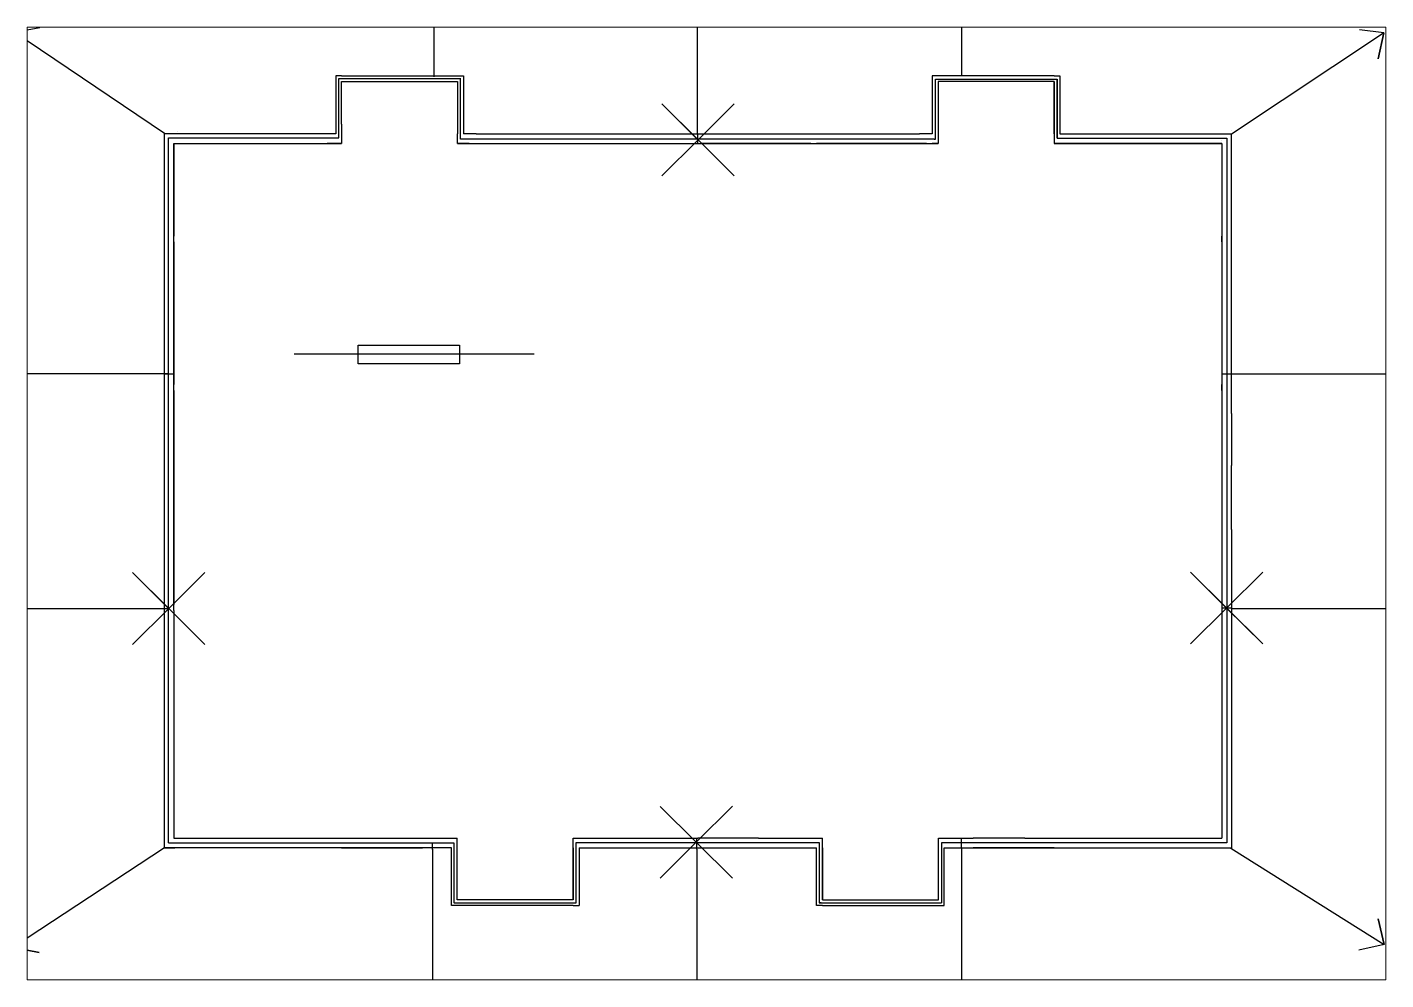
# Paper-space layout 'Layout1' of a CAD drawing. Header units: feet, sheet in inches. Extents: x 0.2 to 10.3, y 0.4 to 7.5.
# The model-space entities are those that its viewports show. They can reach past a viewport. Long polylines and large blocks are cut down to what shows.
import ezdxf

# ---------------------------------------------------------------- set-up
doc = ezdxf.new("R2010")
doc.units = ezdxf.units.FT
doc.header["$MEASUREMENT"] = 0
doc.layers.add('Power Line', color=92, linetype='Continuous')

msp = doc.modelspace()

# ---------------------------------------------------------------- linework, layer by layer
for p, q in [((184.5, 100.1), (178.5, 100.1)), ((310.7, 100.1), (310.7, 40.1)), ((796.7, 100.1), (796.7, 40.1)), ((922.9, 100.1), (928.9, 100.1)), ((928.9, 100.1), (928.9, 40.1)), ((304.7, 94.1), (304.7, 40.1)), ((802.7, 94.1), (802.7, 40.1)), ((922.9, 40.1), (922.9, 94.1)), ((922.9, 94.1), (922.9, 40.1)), ((14.8, 42.9), (14.8, 42.9)), ((184.5, 50.1), (184.5, 40.1)), ((184.5, 50.1), (184.5, 40.1)), ((922.9, 50.1), (922.9, 40.1)), ((10.7, 30.1), (82.7, 30.1)), ((10.7, 30.1), (10.7, -65.9)), ((10.7, 30.1), (82.7, 30.1)), ((88.7, 30.1), (88.7, 30.1)), ((88.7, 30.1), (88.7, 30.1)), ((316.7, 30.1), (430.7, 30.1)), ((316.7, 30.1), (430.7, 30.1)), ((323.9, 40.1), (681.6, 40.1)), ((323.9, 30.1), (430.7, 30.1)), ((436.7, 30.1), (550.7, 30.1)), ((436.7, 30.1), (550.7, 30.1)), ((436.7, 30.1), (550.7, 30.1)), ((670.7, 30.1), (556.7, 30.1)), ((670.7, 30.1), (556.7, 30.1)), ((670.7, 30.1), (556.7, 30.1)), ((790.7, 30.1), (676.7, 30.1)), ((790.7, 30.1), (676.7, 30.1)), ((783.6, 30.1), (676.7, 30.1)), ((681.6, 40.1), (783.6, 40.1)), ((802.7, 30.1), (796.7, 30.1)), ((1018.7, 30.1), (922.9, 30.1)), ((1018.7, 30.1), (928.9, 30.1)), ((1000.7, 30.1), (946.9, 30.1)), ((1018.7, 30.1), (1018.7, 30.1)), ((1018.7, 30.1), (1018.7, 30.1)), ((1096.7, 30.1), (1024.7, 30.1)), ((1096.7, 30.1), (1024.7, 30.1)), ((1096.7, 33.3), (1096.7, 33.3)), ((1096.7, 30.1), (1096.7, -65.9)), ((10.7, -71.9), (10.7, -219.9)), ((1096.7, -71.9), (1096.7, -219.9)), ((10.7, -225.9), (10.7, -447.9)), ((1096.7, -225.9), (1096.7, -447.9)), ((0.7, -249.9), (0.7, -303.7)), ((10.7, -249.9), (10.7, -303.7)), ((1096.7, -249.9), (1096.7, -303.7)), ((1106.7, -249.9), (1106.7, -303.7)), ((1096.7, -370.1), (1096.7, -370.3)), ((1096.7, -370.3), (1096.7, -370.3)), ((1106.7, -370.1), (1106.7, -423.9)), ((10.7, -453.9), (10.7, -689.9)), ((1096.7, -453.9), (1096.7, -689.9)), ((490.7, -689.9), (553.7, -689.9)), ((892.8, -689.9), (839, -689.9)), ((892.8, -689.9), (839, -689.9)), ((892.8, -689.9), (892.8, -689.9)), ((156.6, -699.9), (102.8, -699.9)), ((156.3, -699.9), (156.3, -699.9)), ((184.5, -699.9), (214.6, -699.9)), ((184.5, -699.9), (214.6, -699.9)), ((214.6, -699.9), (214.6, -699.9)), ((214.6, -699.9), (268.4, -699.9)), ((214.6, -699.9), (214.6, -699.9)), ((214.6, -699.9), (268.4, -699.9)), ((298.4, -699.9), (298.4, -699.9)), ((298.4, -759.9), (298.4, -699.9)), ((304.4, -753.9), (304.4, -699.9)), ((424.6, -699.9), (424.6, -753.9)), ((424.6, -753.9), (424.6, -699.9)), ((424.6, -709.9), (424.6, -699.9)), ((424.6, -709.9), (424.6, -699.9)), ((430.6, -699.9), (430.6, -759.9)), ((430.6, -699.9), (676.8, -699.9)), ((676.8, -759.9), (676.8, -699.9)), ((682.8, -699.9), (682.8, -753.9)), ((682.8, -753.9), (682.8, -699.9)), ((682.8, -709.9), (682.8, -699.9)), ((682.8, -709.9), (682.8, -699.9)), ((803, -753.9), (803, -699.9)), ((809, -699.9), (809, -699.9)), ((809, -759.9), (809, -699.9)), ((892.8, -699.9), (839, -699.9)), ((892.8, -699.9), (892.8, -699.9)), ((922.9, -699.9), (892.8, -699.9)), ((892.8, -699.9), (892.8, -699.9)), ((922.9, -699.9), (892.8, -699.9)), ((950.8, -699.9), (1004.7, -699.9)), ((951.1, -699.9), (951.1, -699.9)), ((304.4, -759.9), (298.4, -759.9)), ((424.6, -759.9), (430.6, -759.9)), ((682.8, -759.9), (676.8, -759.9)), ((803, -759.9), (809, -759.9))]:
    msp.add_line(p, q)
at = {"color": 3}
for p, q in [((304.7, 100.1), (310.7, 100.1)), ((802.7, 100.1), (796.7, 100.1)), ((1106.4, 43.4), (1106.4, 43.4)), ((1106.6, 43.5), (1106.6, 43.5)), ((0.7, 40.4), (0.7, 40.3)), ((0.7, -370.1), (0.7, -423.9)), ((10.7, -370.1), (10.7, -370.3)), ((10.7, -370.3), (10.7, -370.3)), ((0.7, -423.9), (0.7, -423.9)), ((1106.7, -423.9), (1106.7, -423.9))]:
    msp.add_line(p, q, dxfattribs=at)
at = {"color": 0}
msp.add_line((616.7, -689.9), (553.7, -689.9), dxfattribs=at)
for points in [[(184.5, 100.1), (304.7, 100.1)], [(922.9, 100.1), (802.7, 100.1)], [(184.5, 94.1), (304.7, 94.1)], [(922.9, 94.1), (802.7, 94.1)], [(424.6, -753.9), (304.4, -753.9)], [(424.6, -759.9), (304.4, -759.9)], [(682.8, -753.9), (803, -753.9)], [(682.8, -759.9), (803, -759.9)]]:
    msp.add_lwpolyline(points)
at = {"layer": 'Power Line', "color": 3}
for p, q in [((280.3, 99.1), (280.3, 286.7)), ((827.3, 100.2), (827.3, 287.8)), ((553.5, 40.5), (553.5, 228.1)), ((-154.5, 145.3), (-128.1, 150.3)), ((0.9, 40.3), (-154.5, 145.3)), ((1106.7, 40.1), (1264.3, 144.6)), ((1264.8, 144.5), (1239.5, 147.8)), ((1264.8, 144.5), (1258.7, 117.8)), ((1258.7, 117.8), (1264.8, 144.5)), ((181.5, 36), (181.5, 97.5)), ((181.5, 97.5), (308, 97.5)), ((307.8, 34.6), (307.8, 97.5)), ((800, 34.6), (800, 96.5)), ((800, 96.5), (926, 96.5)), ((924.5, 96.5), (926.1, 96.5)), ((926.1, 96.5), (926.1, 35.6)), ((591.4, -3.4), (516.4, 71.1)), ((516.4, 71.1), (553.9, 33.8)), ((553.9, 33.8), (591.4, 71.1)), ((5.2, -694.9), (5.2, 36)), ((5.2, 36), (181.5, 36)), ((798.5, 34.6), (307.8, 34.6)), ((516.4, -3.4), (553.9, 33.8)), ((926.1, 35.6), (1101.9, 35.6)), ((1101.9, 35.6), (1101.9, -694.8)), ((5.5, -208.8), (-182.1, -208.8)), ((0.6, -208.7), (10.8, -208.7)), ((1106.5, -209.1), (1096.7, -209.1)), ((1106.9, -208.9), (1294.4, -208.9)), ((1096.7, -225.9), (1096.7, -219.9)), ((42.8, -489.3), (-32.1, -414.8)), ((-32.1, -414.8), (5.4, -452.1)), ((5.4, -452.1), (42.8, -414.8)), ((1139.2, -488.7), (1064.3, -414.2)), ((1064.3, -414.2), (1101.8, -451.5)), ((1101.8, -451.5), (1139.2, -414.2)), ((5.6, -452.3), (-182, -452.3)), ((5.4, -452.1), (-32.1, -489.3)), ((-32.1, -489.3), (5.4, -452.1)), ((5.4, -452.1), (5.4, -452.1)), ((5.4, -452.1), (5.4, -452.1)), ((5.4, -452.1), (5.4, -452.1)), ((5.4, -452.1), (42.8, -489.3)), ((1101.8, -451.5), (1064.3, -488.7)), ((1064.3, -488.7), (1101.8, -451.5)), ((1106.8, -451.7), (1096.8, -451.7)), ((1101.8, -451.5), (1101.8, -451.5)), ((1101.8, -451.5), (1101.8, -451.5)), ((1101.8, -451.5), (1101.8, -451.5)), ((1101.8, -451.5), (1139.2, -488.7)), ((1106.9, -451.9), (1294.5, -451.9)), ((589.6, -731.5), (514.6, -657)), ((514.6, -657), (552.1, -694.2)), ((552.1, -694.2), (589.6, -656.9)), ((0.8, -700.1), (-156, -803)), ((0.8, -699.9), (11.7, -699.9)), ((5.2, -694.9), (300.9, -694.9)), ((278.7, -701.5), (278.7, -889.1)), ((300.9, -694.9), (300.9, -757)), ((427.5, -757), (427.5, -694.5)), ((427.5, -694.5), (679.3, -694.5)), ((552.1, -694.2), (514.7, -731.5)), ((514.7, -731.5), (552.1, -694.2)), ((552.1, -694.2), (552.1, -694.2)), ((552.1, -694.2), (552.1, -694.2)), ((552.1, -694.2), (552.1, -694.2)), ((552.1, -694.2), (589.6, -731.5)), ((552.7, -701.4), (552.7, -690.3)), ((552.8, -701.5), (552.8, -889.1)), ((679.3, -694.5), (679.3, -757)), ((1101.9, -694.8), (806.2, -694.8)), ((806.2, -694.8), (806.2, -757)), ((827.1, -700), (827.1, -887.6)), ((1095.9, -699.9), (1106.7, -699.9)), ((1106.3, -700.4), (1265.1, -800.3)), ((301.5, -757), (300.9, -757)), ((301, -757), (427.5, -757)), ((427, -757), (427.5, -757)), ((681.5, -757), (679.3, -757)), ((679.5, -757), (806, -757)), ((806, -757), (806.2, -757)), ((1265.1, -800.3), (1258.9, -773.4)), ((1258.9, -773.4), (1265.1, -800.3)), ((1265.1, -800.3), (1238.8, -806.2)), ((-156, -803), (-129, -808.5)), ((-129, -808.5), (-156, -803))]:
    msp.add_line(p, q, dxfattribs=at)
at = {"layer": 'Power Line', "color": 0}
for p, q in [((178.5, 100.1), (178.5, 40.1)), ((184.5, 50.1), (184.5, 94.1)), ((926.1, 35.6), (926.1, 96.5)), ((178.5, 40.1), (0.6, 40.1)), ((0.6, 40.1), (0.6, -700.2)), ((10.7, -453.9), (10.7, 30.1)), ((82.7, 30.1), (88.7, 30.1)), ((88.7, 30.1), (169.4, 30.1)), ((184.5, 30.1), (169.4, 30.1)), ((169.4, 30.1), (184.5, 30.1)), ((184.5, 40.1), (184.5, 30.1)), ((304.7, 30.1), (304.7, 40.1)), ((310.7, 30.1), (304.7, 30.1)), ((304.7, 30.1), (802.7, 30.1)), ((323.9, 40.1), (310.7, 40.1)), ((316.7, 30.1), (310.7, 30.1)), ((553.9, 33.8), (516.4, -3.4)), ((553.5, 39.8), (553.5, 29.3)), ((553.9, 33.8), (553.9, 33.8)), ((553.9, 33.8), (553.9, 33.8)), ((553.9, 33.8), (553.9, 33.8)), ((553.9, 33.8), (591.4, -3.4)), ((796.7, 40.1), (783.6, 40.1)), ((798.5, 34.6), (800, 34.6)), ((802.7, 40.1), (802.7, 30.1)), ((922.9, 40.1), (922.9, 30.1)), ((922.9, 30.1), (1096.7, 30.1)), ((928.9, 40.1), (1106.7, 40.1)), ((1024.7, 30.1), (1018.7, 30.1)), ((1018.7, 30.1), (1018.7, 30.1)), ((1096.7, 30.1), (1096.7, -689.9)), ((1106.7, -249.9), (1106.7, 40.1)), ((1096.7, -71.9), (1096.7, -65.9)), ((135.2, -188.1), (384.1, -188.1)), ((1106.7, -370.1), (1106.7, -303.7)), ((1106.7, -423.9), (1106.7, -700.6)), ((10.7, -689.9), (304.4, -689.9)), ((304.4, -699.9), (304.4, -689.9)), ((424.6, -699.9), (424.6, -689.9)), ((424.6, -689.9), (490.7, -689.9)), ((616.7, -689.9), (682.8, -689.9)), ((682.8, -699.9), (682.8, -689.9)), ((803, -699.9), (803, -689.9)), ((803, -689.9), (839, -689.9)), ((827.1, -700), (827.1, -689.9)), ((892.8, -689.9), (1096.7, -689.9)), ((298.4, -699.9), (0.6, -699.9)), ((278.7, -701.6), (278.7, -694.9)), ((809, -699.9), (839, -699.9)), ((839, -699.9), (1011.7, -699.9)), ((1011.7, -699.9), (1095.9, -699.9)), ((427.5, -757), (427.5, -757))]:
    msp.add_line(p, q, dxfattribs=at)
msp.add_lwpolyline([(201.7, -179), (306.7, -179), (306.7, -198.5), (201.7, -198.5)], close=True, dxfattribs=at)

psp = doc.layouts.get("Layout1")

# ---------------------------------------------------------------- viewports
at = {"layer": '0'}
psp.add_viewport(center=(5.247, 3.985), size=(10.103, 7.08324), view_center_point=(562.688, -343.156), view_height=987.31027, dxfattribs=at)

doc.saveas('drawing.dxf')
